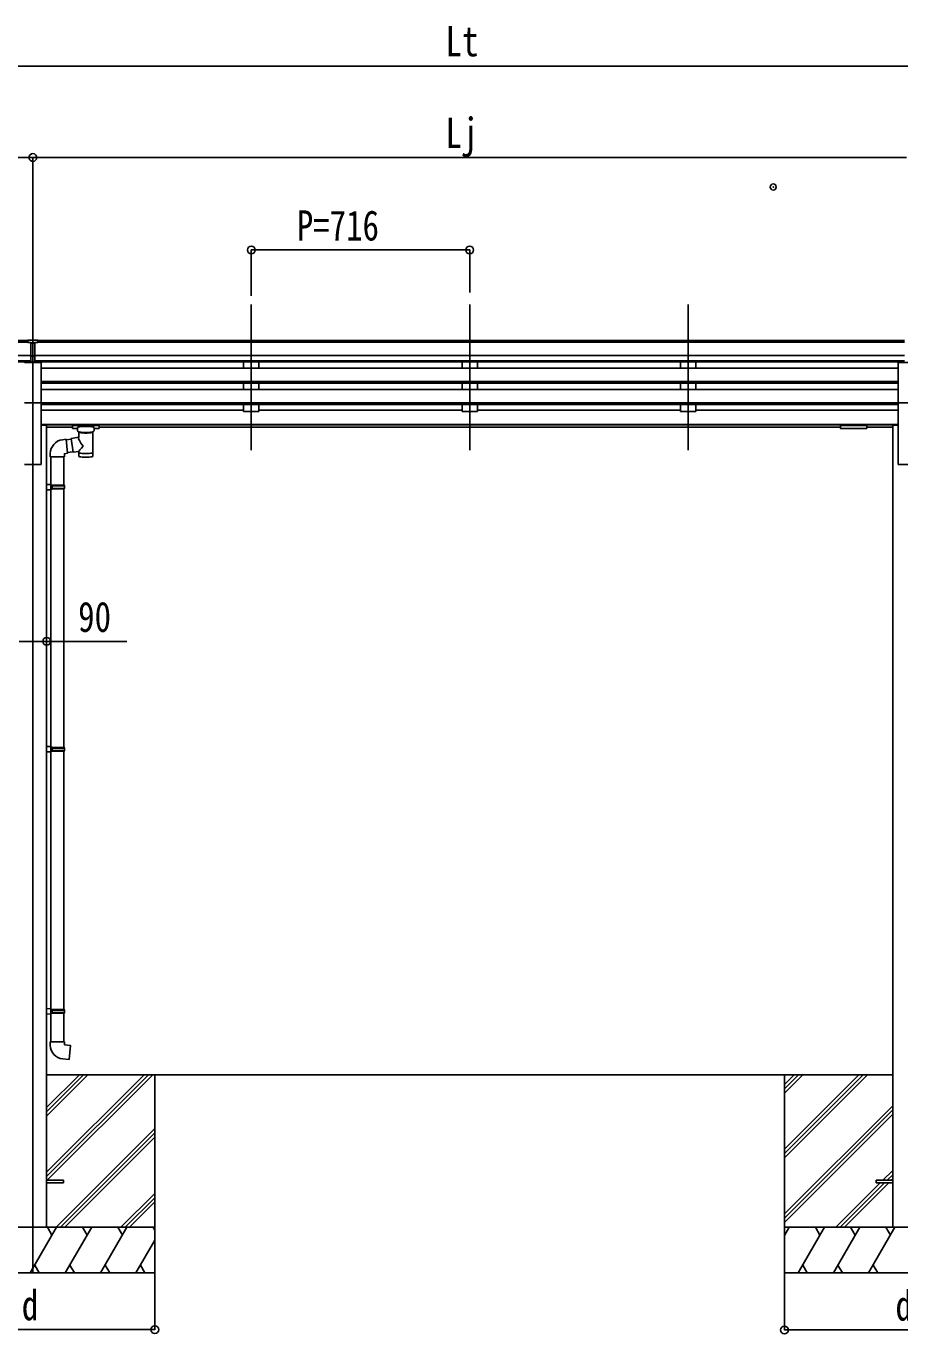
# Model space of a CAD drawing. Units: millimetres, scale not verified. Extents: x -12615 to 12615, y -8910 to 8910.
# Drawn here: x -4305 to -1441, y -5629 to -1343 of the extents above; entities that cross this region are included whole.
import ezdxf
from ezdxf.enums import TextEntityAlignment as Align

# ---------------------------------------------------------------- set-up
doc = ezdxf.new("R2010")
doc.units = ezdxf.units.MM
doc.header["$LTSCALE"] = 40
doc.header["$PDMODE"] = 32
doc.header["$PDSIZE"] = 20
for name, color, linetype in [('0-3_YKK_12', 2, 'Continuous'), ('0-4_YKK_13', 4, 'Continuous'), ('0-5_YKK_A1', 4, 'Continuous'), ('0-6_YKK_D', 6, 'Continuous')]:
    doc.layers.add(name, color=color, linetype=linetype)
doc.styles.add('ＭＳ ゴシック', font='')
doc.styles.get('ＭＳ ゴシック').set_extended_font_data('MS Gothic')

msp = doc.modelspace()

# ---------------------------------------------------------------- linework, layer by layer
at = {"layer": '0-3_YKK_12'}
for p, q in [((-4283.32, -2255.3), (-4283.32, -5429.7)), ((-3567.32, -2255.3), (-3567.32, -2732.82)), ((-2851.32, -2255.3), (-2851.32, -2732.82)), ((-2135.32, -2255.3), (-2135.32, -2732.82))]:
    msp.add_line(p, q, dxfattribs=at)
at = {"layer": '0-4_YKK_13'}
for p, q in [((-4299.82, -2379.72), (-4299.82, -2371.88)), ((-4299.82, -2379.72), (-4289.82, -2379.72)), ((-4283.32, -2380.54), (-4289.82, -2380.14)), ((-4289.82, -2381.72), (-4276.82, -2381.72)), ((-4276.82, -2380.2), (-4283.31, -2380.52)), ((-4276.82, -2443.35), (-4276.82, -2378.07)), ((-4289.82, -2423.24), (-4283.32, -2423.4)), ((-4289.82, -2442.28), (-4283.32, -2442.68)), ((-4283.32, -2423.4), (-4276.82, -2423.24)), ((-4283.32, -2442.68), (-4276.82, -2442.28)), ((-4310.82, -2445.33), (-4255.82, -2445.33)), ((-4255.82, -2577.13), (-4255.82, -2445.33)), ((-1446.82, -2577.13), (-1446.82, -2445.33)), ((-1446.82, -2445.33), (-1391.82, -2445.33)), ((-4310.82, -2577.13), (-4255.82, -2577.13)), ((-1446.82, -2577.13), (-1391.82, -2577.13)), ((-4153.32, -2649.99), (-4153.32, -2660.75)), ((-4068.32, -2649.32), (-4151.32, -2649.32)), ((-4068.32, -2651.5), (-4151.32, -2651.5)), ((-4066.32, -2649.99), (-4066.32, -2660.75)), ((-4066.32, -2650.18), (-4066.32, -2651.72)), ((-1636.32, -2649.99), (-1636.32, -2660.75)), ((-1636.32, -2649.99), (-1636.32, -2660.75)), ((-1636.32, -2650.18), (-1636.32, -2651.72)), ((-1636.32, -2650.18), (-1636.32, -2651.72)), ((-1634.32, -2649.32), (-1551.32, -2649.32)), ((-1634.32, -2651.5), (-1551.32, -2651.5)), ((-1549.32, -2649.99), (-1549.32, -2660.75)), ((-4186.68, -2698.31), (-4174.16, -2696.75)), ((-4157.65, -2696.08), (-4174, -2698.62)), ((-4157.94, -2694.2), (-4132.72, -2690.29)), ((-4157.94, -2694.2), (-4150.92, -2739.46)), ((-4136.82, -2661.41), (-4151.32, -2661.41)), ((-4136.82, -2668.22), (-4136.82, -2657.94)), ((-4132.72, -2690.29), (-4132.72, -2672.71)), ((-4086.92, -2672.72), (-4086.9, -2753.01)), ((-4082.82, -2668.22), (-4082.82, -2657.94)), ((-4068.32, -2661.41), (-4082.82, -2661.41)), ((-1634.32, -2661.41), (-1551.32, -2661.41)), ((-4151.21, -2737.58), (-4170.33, -2740.55)), ((-4132.72, -2736.64), (-4150.92, -2739.46)), ((-4132.73, -2753.01), (-4132.72, -2736.38)), ((-4226.08, -2754.32), (-4226.08, -2743.4)), ((-4180.08, -2754.32), (-4226.08, -2754.32)), ((-4224.12, -2754.32), (-4224.12, -2845.07)), ((-4182.12, -2754.32), (-4182.12, -2847.63)), ((-4222.12, -2845.13), (-4238.12, -2844.66)), ((-4238.12, -2844.66), (-4238.12, -2862.6)), ((-4222.12, -2862.13), (-4238.12, -2862.6)), ((-4222.12, -2847.13), (-4224.12, -2847.13)), ((-4181.12, -2847.63), (-4224.12, -2847.63)), ((-4180.12, -2849.63), (-4224.12, -2849.63)), ((-4180.12, -2857.63), (-4224.12, -2857.63)), ((-4181.12, -2859.63), (-4224.12, -2859.63)), ((-4224.12, -3704.32), (-4224.12, -2862.19)), ((-4222.12, -2847.13), (-4222.12, -2845.13)), ((-4222.12, -2862.13), (-4222.12, -2860.13)), ((-4219.64, -2849.63), (-4219.21, -2847.63)), ((-4182.12, -3706.88), (-4182.12, -2859.63)), ((-4180.12, -2849.63), (-4181.12, -2847.63)), ((-4180.12, -2857.63), (-4181.12, -2859.63)), ((-4180.12, -2849.63), (-4180.12, -2857.63)), ((-4222.12, -3704.38), (-4238.12, -3703.91)), ((-4238.12, -3703.91), (-4238.12, -3721.85)), ((-4222.12, -3721.38), (-4238.12, -3721.85)), ((-4222.12, -3706.38), (-4224.12, -3706.38)), ((-4181.12, -3706.88), (-4224.12, -3706.88)), ((-4180.12, -3708.88), (-4224.12, -3708.88)), ((-4180.12, -3716.88), (-4224.12, -3716.88)), ((-4181.12, -3718.88), (-4224.12, -3718.88)), ((-4224.12, -3721.44), (-4224.12, -4563.58)), ((-4222.12, -3706.38), (-4222.12, -3704.38)), ((-4222.12, -3721.38), (-4222.12, -3719.38)), ((-4219.64, -3708.88), (-4219.21, -3706.88)), ((-4182.12, -3718.88), (-4182.12, -4566.14)), ((-4180.12, -3708.88), (-4181.12, -3706.88)), ((-4180.12, -3716.88), (-4181.12, -3718.88)), ((-4180.12, -3708.88), (-4180.12, -3716.88)), ((-4222.12, -4563.64), (-4238.12, -4563.16)), ((-4238.12, -4581.11), (-4238.12, -4563.16)), ((-4222.12, -4580.64), (-4238.12, -4581.11)), ((-4181.12, -4566.14), (-4224.12, -4566.14)), ((-4180.12, -4568.14), (-4224.12, -4568.14)), ((-4180.12, -4576.14), (-4224.12, -4576.14)), ((-4181.12, -4578.14), (-4224.12, -4578.14)), ((-4222.12, -4578.64), (-4224.12, -4578.64)), ((-4224.12, -4580.69), (-4224.12, -4672.14)), ((-4222.12, -4563.64), (-4222.12, -4565.64)), ((-4222.12, -4578.64), (-4222.12, -4580.64)), ((-4219.64, -4576.14), (-4219.21, -4578.14)), ((-4182.12, -4578.14), (-4182.12, -4672.14)), ((-4180.12, -4568.14), (-4181.12, -4566.14)), ((-4180.12, -4576.14), (-4181.12, -4578.14)), ((-4180.12, -4576.14), (-4180.12, -4568.14)), ((-4180.12, -4672.14), (-4226.12, -4672.14)), ((-4226.12, -4672.14), (-4226.12, -4683.05)), ((-4180.12, -4682.14), (-4180.12, -4672.14)), ((-4238.12, -5125.2), (-4183.32, -5125.2)), ((-4238.12, -5134.2), (-4183.32, -5134.2)), ((-4183.32, -5125.2), (-4183.32, -5134.2)), ((-1519.32, -5125.2), (-1519.32, -5134.2)), ((-1519.32, -5125.2), (-1464.52, -5125.2)), ((-1519.32, -5134.2), (-1464.52, -5134.2))]:
    msp.add_line(p, q, dxfattribs=at)
for points in [[(-4299.82, -2371.88), (-4281.82, -2371.72), (-4266.82, -2371.85)], [(-4276.82, -2443.35), (-4283.32, -2443.74), (-4289.82, -2443.35), (-4289.82, -2378.01)], [(-4276.82, -2379.68), (-4266.82, -2379.59), (-4266.82, -2371.85)], [(-4276.82, -2424.34), (-4280.07, -2424.42), (-4283.32, -2424.5), (-4286.56, -2424.42), (-4289.82, -2424.34)], [(-4151.32, -2649.32), (-4151.67, -2649.33), (-4152.2, -2649.35), (-4152.65, -2649.4), (-4152.95, -2649.48), (-4153.12, -2649.58), (-4153.24, -2649.72), (-4153.31, -2649.9), (-4153.32, -2649.99)], [(-4066.32, -2649.99), (-4066.35, -2649.79), (-4066.44, -2649.66), (-4066.54, -2649.56), (-4066.64, -2649.5), (-4066.76, -2649.46), (-4067.05, -2649.39), (-4067.54, -2649.35), (-4068.08, -2649.33), (-4068.32, -2649.32)], [(-1636.32, -2649.99), (-1636.28, -2649.79), (-1636.19, -2649.66), (-1636.1, -2649.56), (-1636, -2649.5), (-1635.87, -2649.46), (-1635.58, -2649.39), (-1635.09, -2649.35), (-1634.55, -2649.33), (-1634.32, -2649.32)], [(-1636.32, -2649.99), (-1636.28, -2649.79), (-1636.19, -2649.66), (-1636.1, -2649.56), (-1636, -2649.5), (-1635.87, -2649.46), (-1635.58, -2649.39), (-1635.09, -2649.35), (-1634.55, -2649.33), (-1634.32, -2649.32)], [(-1551.32, -2649.32), (-1550.96, -2649.33), (-1550.43, -2649.35), (-1549.98, -2649.4), (-1549.68, -2649.48), (-1549.51, -2649.58), (-1549.39, -2649.72), (-1549.32, -2649.9), (-1549.32, -2649.99)], [(-4174.16, -2696.75), (-4170.15, -2742.58), (-4180.08, -2744.32), (-4180.08, -2754.32)], [(-4151.32, -2661.41), (-4151.67, -2661.41), (-4152.2, -2661.38), (-4152.65, -2661.33), (-4152.95, -2661.25), (-4153.12, -2661.16), (-4153.24, -2661.02), (-4153.31, -2660.84), (-4153.32, -2660.75)], [(-4132.72, -2672.71), (-4132.95, -2672.62), (-4134.31, -2671.88), (-4135.42, -2671.03), (-4136.17, -2670.17), (-4136.64, -2669.27), (-4136.81, -2668.38)], [(-4082.86, -2668.16), (-4082.83, -2668.52), (-4083.08, -2669.48), (-4083.6, -2670.36), (-4084.4, -2671.2), (-4085.52, -2672), (-4086.92, -2672.72)], [(-4066.32, -2660.75), (-4066.35, -2660.94), (-4066.44, -2661.08), (-4066.54, -2661.17), (-4066.64, -2661.23), (-4066.76, -2661.28), (-4067.05, -2661.34), (-4067.54, -2661.39), (-4068.08, -2661.41), (-4068.32, -2661.41)], [(-1636.32, -2660.75), (-1636.28, -2660.94), (-1636.19, -2661.08), (-1636.1, -2661.17), (-1636, -2661.23), (-1635.87, -2661.28), (-1635.58, -2661.34), (-1635.09, -2661.39), (-1634.55, -2661.41), (-1634.32, -2661.41)], [(-1636.32, -2660.75), (-1636.28, -2660.94), (-1636.19, -2661.08), (-1636.1, -2661.17), (-1636, -2661.23), (-1635.87, -2661.28), (-1635.58, -2661.34), (-1635.09, -2661.39), (-1634.55, -2661.41), (-1634.32, -2661.41)], [(-1551.32, -2661.41), (-1550.96, -2661.41), (-1550.43, -2661.38), (-1549.98, -2661.33), (-1549.68, -2661.25), (-1549.51, -2661.16), (-1549.39, -2661.02), (-1549.32, -2660.84), (-1549.32, -2660.75)], [(-4222.12, -2860.13), (-4224.12, -2860.13), (-4224.12, -2847.13)], [(-4219.64, -2849.63), (-4219.64, -2857.63), (-4219.21, -2859.63)], [(-4222.12, -3719.38), (-4224.12, -3719.38), (-4224.12, -3706.38)], [(-4219.64, -3708.88), (-4219.64, -3716.88), (-4219.21, -3718.88)], [(-4222.12, -4565.64), (-4224.12, -4565.64), (-4224.12, -4578.64)], [(-4219.64, -4576.14), (-4219.64, -4568.14), (-4219.21, -4566.14)], [(-4185.04, -4727.88), (-4164.2, -4729.7), (-4160.19, -4683.88), (-4180.12, -4682.14)]]:
    msp.add_lwpolyline(points, dxfattribs=at)
for centre, radius, start, end in [((-4180.17, -2743.76), 45.91, 98.14944, 179.55845), ((-4181.12, -4683.05), 45, 180, 265)]:
    msp.add_arc(centre, radius, start, end, dxfattribs=at)
for centre, major_axis, ratio, start_param, end_param in [((-4258.74, -2382.03), (24.57, -1.51), 0.121868, 3.1422238, 3.1491027), ((-4151.32, -2651.72), (-2, 0), 0.109601, 4.712389, 6.2831853), ((-4109.82, -2657.94), (-27, 0), 0.122176, 3.1415927, 6.2831853), ((-4068.32, -2651.72), (-2, 0), 0.109601, 3.1415927, 4.712389), ((-1634.32, -2651.72), (2, 0), 0.109601, 1.5707963, 3.1415927), ((-1634.32, -2651.72), (2, 0), 0.109601, 1.5707963, 3.1415927), ((-1551.32, -2651.72), (2, 0), 0.109601, 0, 1.5707963), ((-4120.82, -2668.22), (-16, 0), 0.361356, 0, 0.0194874), ((-4109.82, -2716.83), (22.81, -26.62), 0.234429, 3.1563334, 4.5976381), ((-4109.8, -2673.17), (-22.92, 0.42), 0.07247, 0.0008089, 1.5716053), ((-4109.8, -2674.8), (-22.92, 0.42), 0.07247, 0.0008089, 1.5716053), ((-4109.83, -2673.17), (22.91, 0.42), 0.072511, 4.711586, 6.2823824), ((-4109.83, -2674.8), (22.91, 0.42), 0.072511, 4.711586, 6.2823824), ((-4112.37, -2714.19), (-20.32, -22.25), 0.045535, 4.9756507, 6.2441899), ((-4109.82, -2740.57), (-22.91, 0), 0.122865, 6.2831853, 9.424778), ((-4109.82, -2753.01), (-22.92, 0), 0.101955, 6.2829723, 9.4248207)]:
    msp.add_ellipse(centre, major_axis=major_axis, ratio=ratio, start_param=start_param, end_param=end_param, dxfattribs=at)
at = {"layer": '0-5_YKK_A1'}
for p, q in [((-4299.82, -2373.29), (-7140.82, -2373.29)), ((-4299.82, -2378.51), (-7140.82, -2378.51)), ((-4276.82, -2378.51), (-4276.82, -2378.51)), ((-1425.82, -2373.29), (-4266.82, -2373.29)), ((-1425.82, -2378.51), (-4266.82, -2378.51)), ((-4289.82, -2422.04), (-7140.82, -2422.04)), ((-4289.82, -2439.89), (-7140.82, -2439.89)), ((-4289.82, -2443.14), (-7140.82, -2443.14)), ((-1425.82, -2422.04), (-4276.82, -2422.04)), ((-1425.82, -2439.89), (-4276.82, -2439.89)), ((-1425.82, -2443.14), (-4276.82, -2443.14)), ((-3592.32, -2443.24), (-3592.32, -2463.62)), ((-3542.32, -2443.24), (-3542.32, -2463.62)), ((-2876.32, -2443.24), (-2876.32, -2463.62)), ((-2826.32, -2443.24), (-2826.32, -2463.62)), ((-2160.32, -2443.24), (-2160.32, -2463.62)), ((-2110.32, -2443.24), (-2110.32, -2463.62)), ((-1446.82, -2463.72), (-4255.82, -2463.72)), ((-3542.32, -2463.62), (-3592.32, -2463.62)), ((-2826.32, -2463.62), (-2876.32, -2463.62)), ((-2110.32, -2463.62), (-2160.32, -2463.62)), ((-1446.82, -2507.08), (-4255.82, -2507.08)), ((-1446.82, -2508.57), (-4255.82, -2508.57)), ((-1446.82, -2512.89), (-4255.82, -2512.89)), ((-3592.32, -2512.89), (-3592.32, -2533.72)), ((-3542.32, -2533.72), (-3542.32, -2512.89)), ((-2876.32, -2512.89), (-2876.32, -2533.72)), ((-2826.32, -2533.72), (-2826.32, -2512.89)), ((-2160.32, -2512.89), (-2160.32, -2533.72)), ((-2110.32, -2533.72), (-2110.32, -2512.89)), ((-1446.82, -2533.72), (-4255.82, -2533.72)), ((-3542.32, -2533.72), (-3592.32, -2533.72)), ((-2826.32, -2533.72), (-2876.32, -2533.72)), ((-2110.32, -2533.72), (-2160.32, -2533.72)), ((-4255.82, -2577.13), (-4255.82, -2779.7)), ((-1446.82, -2577.18), (-4255.82, -2577.18)), ((-1446.82, -2578.68), (-4255.82, -2578.68)), ((-1446.82, -2583), (-4255.82, -2583)), ((-3592.32, -2601.1), (-4255.82, -2601.1)), ((-3592.32, -2583), (-3592.32, -2606.04)), ((-3542.32, -2606.04), (-3592.32, -2606.04)), ((-3542.32, -2583), (-3542.32, -2606.04)), ((-2876.32, -2601.1), (-3542.32, -2601.1)), ((-2876.32, -2583), (-2876.32, -2606.04)), ((-2826.32, -2606.04), (-2876.32, -2606.04)), ((-2826.32, -2583), (-2826.32, -2606.04)), ((-2160.32, -2601.1), (-2826.32, -2601.1)), ((-2160.32, -2583), (-2160.32, -2606.04)), ((-2110.32, -2606.04), (-2160.32, -2606.04)), ((-2110.32, -2583), (-2110.32, -2606.04)), ((-1446.82, -2601.1), (-2110.32, -2601.1)), ((-1446.82, -2577.13), (-1446.82, -2779.7)), ((-1446.82, -2648.11), (-4255.82, -2648.11)), ((-1446.82, -2649.51), (-4255.82, -2649.51)), ((-4238.12, -2650.7), (-4255.82, -2650.7)), ((-4238.12, -2650.7), (-4238.12, -5279.7)), ((-4238.12, -2657.2), (-4153.32, -2657.2)), ((-1636.32, -2657.2), (-4066.32, -2657.2)), ((-1464.52, -2657.2), (-1549.32, -2657.2)), ((-1464.52, -2650.7), (-1464.52, -5279.7)), ((-1464.52, -2650.7), (-1446.82, -2650.7)), ((-4310.82, -2779.7), (-4255.82, -2779.7)), ((-1446.82, -2779.7), (-1391.82, -2779.7)), ((-4238.32, -5099.18), (-3918.84, -4779.7)), ((-4238.32, -5113.32), (-3904.69, -4779.7)), ((-4238.32, -4915.33), (-4102.68, -4779.7)), ((-4238.32, -4901.19), (-4116.83, -4779.7)), ((-4238.32, -4887.05), (-4130.97, -4779.7)), ((-1464.52, -4779.7), (-4238.12, -4779.7)), ((-4236.06, -5125.2), (-3890.55, -4779.7)), ((-3883.52, -4779.7), (-3883.52, -5429.7)), ((-1819.52, -4779.7), (-1819.52, -5429.7)), ((-1819.52, -5023.88), (-1575.34, -4779.7)), ((-1819.52, -5038.02), (-1561.19, -4779.7)), ((-1819.52, -5052.16), (-1547.05, -4779.7)), ((-1819.52, -4840.03), (-1759.18, -4779.7)), ((-1819.52, -4825.89), (-1773.33, -4779.7)), ((-1819.52, -4811.75), (-1787.47, -4779.7)), ((-1819.52, -5236.01), (-1464.72, -4881.21)), ((-1819.52, -5250.15), (-1464.72, -4895.36)), ((-1819.52, -5264.3), (-1464.72, -4909.5)), ((-4206.71, -5279.7), (-3883.52, -4956.51)), ((-4192.57, -5279.7), (-3883.52, -4970.66)), ((-4178.42, -5279.7), (-3883.52, -4984.8)), ((-1496.57, -5125.2), (-1464.72, -5093.34)), ((-1651.07, -5279.7), (-1505.57, -5134.2)), ((-1636.93, -5279.7), (-1491.43, -5134.2)), ((-1622.79, -5279.7), (-1477.29, -5134.2)), ((-1482.43, -5125.2), (-1464.72, -5107.49)), ((-1468.29, -5125.2), (-1464.72, -5121.63)), ((-1468.29, -5125.2), (-1464.72, -5121.63)), ((-3994.57, -5279.7), (-3883.52, -5168.64)), ((-3980.43, -5279.7), (-3883.52, -5182.79)), ((-3966.29, -5279.7), (-3883.52, -5196.93)), ((-3883.52, -5279.7), (-4683.52, -5279.7)), ((-4292.36, -5429.7), (-4205.76, -5279.7)), ((-4220.76, -5305.68), (-4235.76, -5279.7)), ((-4176.89, -5429.7), (-4090.29, -5279.7)), ((-4105.29, -5305.68), (-4120.29, -5279.7)), ((-4061.42, -5429.7), (-3974.82, -5279.7)), ((-4004.82, -5279.7), (-3989.82, -5305.68)), ((-3889.35, -5279.7), (-3883.52, -5289.8)), ((-1019.52, -5279.7), (-1819.52, -5279.7)), ((-1819.52, -5307.21), (-1803.64, -5279.7)), ((-1774.77, -5429.7), (-1688.17, -5279.7)), ((-1703.17, -5305.68), (-1718.17, -5279.7)), ((-1659.3, -5429.7), (-1572.7, -5279.7)), ((-1587.7, -5305.69), (-1602.7, -5279.7)), ((-1543.83, -5429.7), (-1457.23, -5279.7)), ((-1472.23, -5305.68), (-1487.23, -5279.7)), ((-3945.95, -5429.7), (-3883.52, -5321.56)), ((-4683.52, -5429.7), (-3883.52, -5429.7)), ((-4277.36, -5403.72), (-4262.36, -5429.7)), ((-4161.89, -5403.72), (-4146.89, -5429.7)), ((-4046.42, -5403.72), (-4031.42, -5429.7)), ((-3930.95, -5403.72), (-3915.95, -5429.7)), ((-1819.52, -5429.7), (-1019.52, -5429.7)), ((-1759.77, -5403.72), (-1744.77, -5429.7)), ((-1644.3, -5403.72), (-1629.3, -5429.7)), ((-1528.83, -5403.72), (-1513.83, -5429.7))]:
    msp.add_line(p, q, dxfattribs=at)
msp.add_point((-1856.53, -1869.99), dxfattribs=at)
at = {"layer": '0-6_YKK_D'}
for p, q in [((-6987.32, -1473.29), (1284.68, -1473.29)), ((-7147.32, -1773.29), (-4283.32, -1773.29)), ((-4283.32, -2282.86), (-4283.32, -1772.29)), ((-4283.32, -2282.86), (-4283.32, -1772.29)), ((-4283.32, -1773.29), (-1419.32, -1773.29)), ((-3567.32, -2226.41), (-3567.32, -2075.31)), ((-3567.32, -2076.31), (-2851.32, -2076.31)), ((-2851.32, -2215.28), (-2851.32, -2075.31)), ((-3883.52, -5415.49), (-3883.52, -5616.41)), ((-1819.52, -5430.7), (-1819.52, -5617.41)), ((-4683.52, -5615.41), (-3883.52, -5615.41)), ((-1819.52, -5616.41), (-1019.52, -5616.41))]:
    msp.add_line(p, q, dxfattribs=at)
msp.add_lwpolyline([(-4328.52, -3359.25), (-4238.12, -3359.25), (-3975.12, -3359.25)], dxfattribs=at)
for centre in [(-4283.32, -1773.29), (-4283.32, -1773.29), (-3567.32, -2076.31), (-2851.32, -2076.31), (-4238.12, -3359.25), (-3883.52, -5615.41), (-1819.52, -5616.41)]:
    msp.add_circle(centre, 12.75, dxfattribs=at)

# ---------------------------------------------------------------- texts
at = {"layer": '0-6_YKK_D', "style": 'ＭＳ ゴシック', "width": 0.8}
for s, p in [('Lt', (-2930.52, -1471.29)), ('Lj', (-2930.52, -1771.29)), ('P=716', (-3418.12, -2075.01)), ('90', (-4134.82, -3357.95)), ('d', (-4319.52, -5614.11)), ('d', (-1455.52, -5615.11))]:
    msp.add_text(s, height=98.97, dxfattribs=at).set_placement(p, align=Align.BOTTOM_LEFT)

doc.saveas('drawing.dxf')
